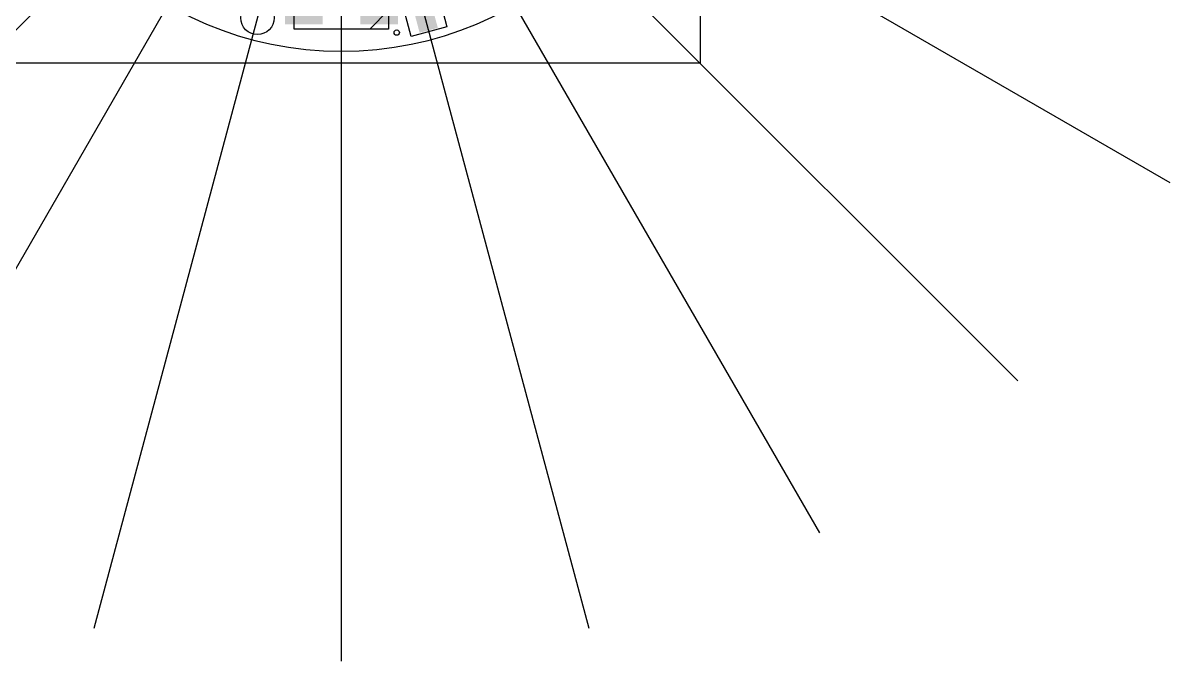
# Model space of a CAD drawing. Extents: x -51 to 51, y -51 to 51.
# Drawn here: x -16.9 to 44, y -50.8 to -16.9 of the extents above; entities that cross this region are included whole.
import ezdxf

# ---------------------------------------------------------------- set-up
doc = ezdxf.new("R2010")
doc.units = 0
for name, color, linetype in [('1', 22, 'CONTINUOUS'), ('16', 175, 'CONTINUOUS'), ('17', 82, 'CONTINUOUS'), ('20', 7, 'CONTINUOUS'), ('21', 253, 'CONTINUOUS'), ('39', 22, 'CONTINUOUS'), ('49', 253, 'CONTINUOUS')]:
    doc.layers.add(name, color=color, linetype=linetype)

# ---------------------------------------------------------------- blocks, each defined once
blk = doc.blocks.new('RECT')
blk.add_solid([(-0.5, -0.5), (0.5, -0.5), (-0.5, 0.5), (0.5, 0.5)])
blk = doc.blocks.new('ROUNDP')
blk.add_circle((0, 0), 0.5)

msp = doc.modelspace()

# ---------------------------------------------------------------- linework, layer by layer
at = {"layer": '1'}
for p, q in [((19.05, 19.05), (19.05, -19.05)), ((19.05, -19.05), (-19.05, -19.05))]:
    msp.add_line(p, q, dxfattribs=at)
at = {"layer": '16'}
for p, q in [((19.05, 19.05), (19.05, -19.05)), ((19.05, -19.05), (-19.05, -19.05))]:
    msp.add_line(p, q, dxfattribs=at)
at = {"layer": '20'}
for start, end in [(180, 270), (270, 0)]:
    msp.add_arc((0, 0), 18.415, start, end, dxfattribs=at)
at = {"layer": '21'}
for p, q in [((-2.5, -17.232), (-2.5, -12.232)), ((1.5, -17.232), (2.5, -16.232)), ((2.5, -16.232), (2.5, -17.232)), ((1.5, -17.232), (-2.5, -17.232)), ((2.5, -17.232), (1.5, -17.232))]:
    msp.add_line(p, q, dxfattribs=at)
msp.add_circle((2.934, -17.42), 0.1414, dxfattribs=at)
at = {"layer": '39'}
for p, q in [((4.8413, -14.2702), (5.6038, -17.1158)), ((3.7048, -17.6246), (2.9423, -14.779)), ((5.6038, -17.1158), (3.7048, -17.6246))]:
    msp.add_line(p, q, dxfattribs=at)
at = {"layer": '49'}
for p, q in [((0, -50.8), (0, 50.8)), ((13.148, -49.069), (-13.148, 49.069)), ((13.148, 49.069), (-13.148, -49.069)), ((25.4, -43.9941), (-25.4, 43.9941)), ((25.4, 43.9941), (-25.4, -43.9941)), ((35.921, -35.921), (-35.921, 35.921)), ((35.921, 35.921), (-35.921, -35.921)), ((43.9941, -25.4), (-43.9941, 25.4))]:
    msp.add_line(p, q, dxfattribs=at)

# ---------------------------------------------------------------- block references
at = {"layer": '1', "xscale": 2, "yscale": 1.1}
for p in [(-2, -16.432), (2, -16.432)]:
    msp.add_blockref('RECT', p, dxfattribs=at)
at = {"layer": '1', "xscale": 1.1, "rotation": 285}
msp.add_blockref('RECT', (4.493, -16.7684), dxfattribs=at)
at = {"layer": '17', "xscale": 1.778, "yscale": 1.778}
msp.add_blockref('ROUNDP', (-4.4569, -16.6412), dxfattribs=at)
msp.add_blockref('ROUNDP', (-4.4569, -16.6412), dxfattribs=at)

doc.saveas('drawing.dxf')
